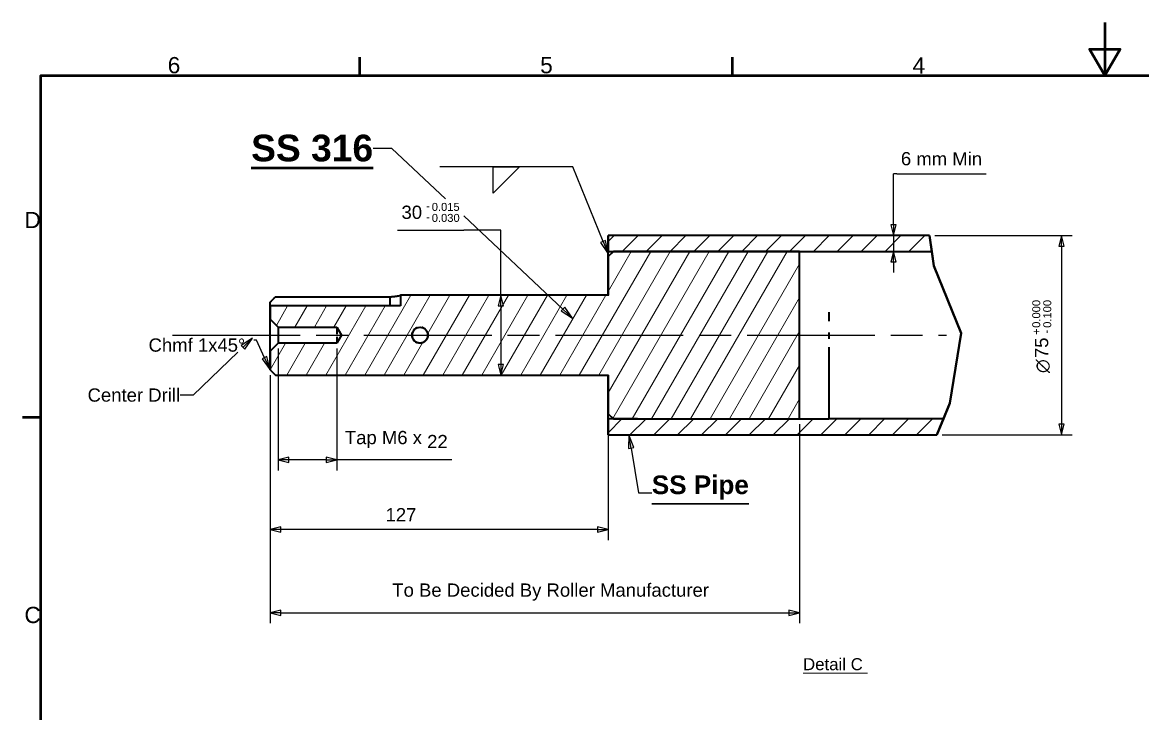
# Paper-space layout 'Drive Roller (Brush)' of a CAD drawing. Header units: millimetres. Extents: x 0 to 420, y 0 to 297.
# Drawn here: x 6.6 to 217.1, y 167.1 to 297 of the extents above; entities that cross this region are included whole.
import ezdxf

# ---------------------------------------------------------------- set-up
doc = ezdxf.new("R2010")
doc.units = ezdxf.units.MM
doc.linetypes.add('ACAD_ISO08W100', pattern=[36, 24, -3, 6, -3])
for name, color, linetype, lineweight in [('2dTransBorder', 7, 'Continuous', 35), ('Break Lines', 7, 'Continuous', 50), ('Centerline', 7, 'ACAD_ISO08W100', 25), ('Dimensions', 5, 'Continuous', 25), ('Hatch', 7, 'Continuous', 25), ('Leader Lines', 5, 'Continuous', 25), ('Visible Edges', 7, 'Continuous', 50)]:
    doc.layers.add(name, color=color, linetype=linetype, lineweight=lineweight)
doc.layers.add('Title', color=7, linetype='Continuous')
doc.styles.add('Current-ISO', font='ARIAL.TTF')
doc.styles.add('Text Style13', font='AIGDT___.TTF')
doc.styles.add('Text Style16', font='ARIAL.TTF')
doc.styles.add('Text Style19', font='ARIAL.TTF')
doc.styles.add('Text Style21', font='ARIALBD.TTF')
doc.styles.add('Text Style23', font='ARIALBD.TTF')
doc.styles.add('Text Style6', font='ARIAL.TTF')
pattern_1 = [(45, (0, 0), (-2.245064, 2.245064), [])]

# ---------------------------------------------------------------- blocks, each defined once
blk = doc.blocks.new('2dTransSymbol2')
at = {"color": 179}
for points in [[(55.13, 202.24), (53.13, 201.74), (55.13, 201.24), (55.13, 202.24)], [(114.63, 201.24), (116.63, 201.74), (114.63, 202.24), (114.63, 201.24)]]:
    blk.add_solid(points, dxfattribs=at)
at = {"layer": 'Dimensions', "color": 179, "linetype": 'Continuous', "lineweight": 25, "true_color": 0x262659}
for p, q in [((53.13, 230.74), (53.13, 199.74)), ((116.63, 229.74), (116.63, 199.74)), ((55.13, 202.24), (53.13, 201.74)), ((55.13, 201.24), (55.13, 202.24)), ((116.63, 201.74), (114.63, 202.24)), ((114.63, 202.24), (114.63, 201.24)), ((55.13, 201.74), (53.13, 201.74)), ((53.13, 201.74), (55.13, 201.24)), ((114.63, 201.74), (55.13, 201.74)), ((114.63, 201.74), (116.63, 201.74)), ((114.63, 201.24), (116.63, 201.74))]:
    blk.add_line(p, q, dxfattribs=at)
for points in [[(55.13, 202.24), (53.13, 201.74), (55.13, 201.24), (55.13, 202.24)], [(114.63, 201.24), (116.63, 201.74), (114.63, 202.24), (114.63, 201.24)]]:
    blk.add_lwpolyline(points, dxfattribs=at)
at = {"layer": 'Dimensions', "color": 178, "linetype": 'Continuous', "lineweight": 25, "true_color": 0x000006, "insert": (74.8, 203.26), "char_height": 2.489, "attachment_point": 7, "style": 'Text Style6'}
blk.add_mtext('127', dxfattribs=at)
blk = doc.blocks.new('2dTransSymbol3')
at = {"color": 179}
for points in [[(202.34, 254.99), (201.84, 256.99), (201.34, 254.99), (202.34, 254.99)], [(201.34, 221.49), (201.84, 219.49), (202.34, 221.49), (201.34, 221.49)]]:
    blk.add_solid(points, dxfattribs=at)
at = {"layer": 'Dimensions', "color": 179, "linetype": 'Continuous', "lineweight": 25, "true_color": 0x262659}
for p, q in [((178.03, 256.99), (203.84, 256.99)), ((201.84, 256.99), (201.34, 254.99)), ((201.84, 254.99), (201.84, 256.99)), ((202.34, 254.99), (201.84, 256.99)), ((201.34, 254.99), (202.34, 254.99)), ((201.84, 254.99), (201.84, 221.49)), ((201.34, 221.49), (201.84, 219.49)), ((202.34, 221.49), (201.34, 221.49)), ((201.84, 221.49), (201.84, 219.49)), ((201.84, 219.49), (202.34, 221.49)), ((179.4, 219.49), (203.84, 219.49))]:
    blk.add_line(p, q, dxfattribs=at)
for points in [[(202.34, 254.99), (201.84, 256.99), (201.34, 254.99), (202.34, 254.99)], [(201.34, 221.49), (201.84, 219.49), (202.34, 221.49), (201.34, 221.49)]]:
    blk.add_lwpolyline(points, dxfattribs=at)
at = {"layer": 'Dimensions', "color": 18, "linetype": 'Continuous', "lineweight": 50, "true_color": 0x000000, "insert": (197.87, 239.62), "char_height": 1.5, "attachment_point": 7, "rotation": 90, "style": 'Text Style16'}
blk.add_mtext('0.000', dxfattribs=at)
at = {"layer": 'Dimensions', "linetype": 'Continuous', "lineweight": 50, "char_height": 1.5, "attachment_point": 7, "rotation": 90, "style": 'Text Style16'}
for s, insert in [('0.100', (199.94, 239.62)), ('+', (197.87, 238.28)), ('-', (199.75, 238.54))]:
    blk.add_mtext(s, dxfattribs=dict(at, insert=insert))
at = {"layer": 'Dimensions', "linetype": 'Continuous', "lineweight": 25, "insert": (199.38, 233.93), "char_height": 2.489, "attachment_point": 7, "rotation": 90, "style": 'Text Style6'}
blk.add_mtext('75', dxfattribs=at)
at = {"layer": 'Dimensions', "color": 18, "linetype": 'Continuous', "lineweight": 25, "true_color": 0x000000, "insert": (199.68, 231.12), "char_height": 2.5, "attachment_point": 7, "rotation": 90, "style": 'Text Style13'}
blk.add_mtext('n', dxfattribs=at)
blk = doc.blocks.new('2dTransSymbol8')
at = {"color": 179}
for points in [[(96.98, 243.74), (96.48, 245.74), (95.98, 243.74), (96.98, 243.74)], [(95.98, 232.74), (96.48, 230.74), (96.98, 232.74), (95.98, 232.74)]]:
    blk.add_solid(points, dxfattribs=at)
at = {"layer": 'Dimensions', "color": 179, "linetype": 'Continuous', "lineweight": 25, "true_color": 0x262659}
for p, q in [((77.04, 257.95), (89.5, 257.95)), ((96.48, 257.95), (89.5, 257.95)), ((96.48, 245.74), (96.48, 257.95)), ((96.48, 245.74), (95.98, 243.74)), ((96.48, 243.74), (96.48, 245.74)), ((96.98, 243.74), (96.48, 245.74)), ((95.98, 243.74), (96.98, 243.74)), ((96.48, 243.74), (96.48, 232.74)), ((95.98, 232.74), (96.48, 230.74)), ((96.98, 232.74), (95.98, 232.74)), ((96.48, 232.74), (96.48, 230.74)), ((96.48, 230.74), (96.98, 232.74))]:
    blk.add_line(p, q, dxfattribs=at)
for points in [[(96.98, 243.74), (96.48, 245.74), (95.98, 243.74), (96.98, 243.74)], [(95.98, 232.74), (96.48, 230.74), (96.98, 232.74), (95.98, 232.74)]]:
    blk.add_lwpolyline(points, dxfattribs=at)
at = {"layer": 'Dimensions', "linetype": 'Continuous', "lineweight": 25, "insert": (77.8, 260.05), "char_height": 2.489, "attachment_point": 7, "style": 'Text Style6'}
blk.add_mtext('30', dxfattribs=at)
at = {"layer": 'Dimensions', "linetype": 'Continuous', "lineweight": 50, "insert": (82.42, 261.77), "char_height": 1.5, "attachment_point": 7, "style": 'Text Style16'}
blk.add_mtext('-', dxfattribs=at)
at = {"layer": 'Dimensions', "color": 18, "linetype": 'Continuous', "lineweight": 50, "true_color": 0x000000, "char_height": 1.5, "attachment_point": 7, "style": 'Text Style16'}
for s, insert in [('0.015', (83.49, 261.57)), ('-', (82.42, 259.7)), ('0.030', (83.49, 259.5))]:
    blk.add_mtext(s, dxfattribs=dict(at, insert=insert))
blk = doc.blocks.new('2dCenterLine2')
at = {"layer": 'Centerline', "lineweight": 25}
blk.add_line((34.75, 238.24), (180.22, 238.24), dxfattribs=at)
blk = doc.blocks.new('2dTransSymbol14')
at = {"color": 179}
for points in [[(169.79, 258.99), (170.29, 256.99), (170.79, 258.99), (169.79, 258.99)], [(170.79, 251.99), (170.29, 253.99), (169.79, 251.99), (170.79, 251.99)]]:
    blk.add_solid(points, dxfattribs=at)
at = {"layer": 'Dimensions', "color": 179, "linetype": 'Continuous', "lineweight": 25, "true_color": 0x262659}
for p, q in [((170.29, 260.99), (170.29, 268.55)), ((170.9, 268.55), (170.29, 268.55)), ((170.9, 268.55), (187.68, 268.55)), ((169.79, 258.99), (170.29, 256.99)), ((170.79, 258.99), (169.79, 258.99)), ((170.29, 258.99), (170.29, 260.99)), ((170.29, 258.99), (170.29, 256.99)), ((170.29, 256.99), (170.79, 258.99)), ((170.29, 256.99), (170.29, 253.99)), ((170.29, 253.99), (169.79, 251.99)), ((170.29, 251.99), (170.29, 253.99)), ((170.79, 251.99), (170.29, 253.99)), ((169.79, 251.99), (170.79, 251.99)), ((170.29, 251.99), (170.29, 249.99))]:
    blk.add_line(p, q, dxfattribs=at)
for points in [[(169.79, 258.99), (170.29, 256.99), (170.79, 258.99), (169.79, 258.99)], [(170.79, 251.99), (170.29, 253.99), (169.79, 251.99), (170.79, 251.99)]]:
    blk.add_lwpolyline(points, dxfattribs=at)
at = {"layer": 'Dimensions', "color": 18, "linetype": 'Continuous', "lineweight": 25, "true_color": 0x000000, "attachment_point": 7, "style": 'Text Style6'}
for s, insert, char_height in [('6', (171.66, 270.12), 2.49), (' mm Min', (173.59, 270.12), 2.489)]:
    blk.add_mtext(s, dxfattribs=dict(at, insert=insert, char_height=char_height))
blk = doc.blocks.new('2dTransSymbol15')
at = {"color": 179}
for points in [[(56.63, 215.29), (54.63, 214.79), (56.63, 214.29), (56.63, 215.29)], [(63.63, 214.29), (65.63, 214.79), (63.63, 215.29), (63.63, 214.29)]]:
    blk.add_solid(points, dxfattribs=at)
at = {"layer": 'Dimensions', "color": 179, "linetype": 'Continuous', "lineweight": 25, "true_color": 0x262659}
for p, q in [((54.63, 235.74), (54.63, 212.79)), ((65.63, 235.74), (65.63, 212.79)), ((56.63, 215.29), (54.63, 214.79)), ((56.63, 214.79), (54.63, 214.79)), ((54.63, 214.79), (56.63, 214.29)), ((56.63, 214.29), (56.63, 215.29)), ((63.63, 214.79), (56.63, 214.79)), ((65.63, 214.79), (63.63, 215.29)), ((63.63, 215.29), (63.63, 214.29)), ((63.63, 214.79), (65.63, 214.79)), ((63.63, 214.29), (65.63, 214.79)), ((87.25, 214.79), (65.63, 214.79))]:
    blk.add_line(p, q, dxfattribs=at)
for points in [[(56.63, 215.29), (54.63, 214.79), (56.63, 214.29), (56.63, 215.29)], [(63.63, 214.29), (65.63, 214.79), (63.63, 215.29), (63.63, 214.29)]]:
    blk.add_lwpolyline(points, dxfattribs=at)
at = {"layer": 'Dimensions', "color": 18, "linetype": 'Continuous', "lineweight": 25, "true_color": 0x000000, "insert": (67.16, 217.01), "char_height": 2.489, "attachment_point": 7, "style": 'Text Style6'}
blk.add_mtext('Tap M6 x ', dxfattribs=at)
at = {"layer": 'Dimensions', "linetype": 'Continuous', "lineweight": 25, "insert": (82.62, 217.01), "char_height": 2.489, "attachment_point": 7, "style": 'Text Style6'}
blk.add_mtext('22', dxfattribs=at)
blk = doc.blocks.new('2dTransSymbol16')
at = {"color": 179}
for points in [[(55.13, 186.6), (53.13, 186.1), (55.13, 185.6), (55.13, 186.6)], [(150.63, 185.6), (152.63, 186.1), (150.63, 186.6), (150.63, 185.6)]]:
    blk.add_solid(points, dxfattribs=at)
at = {"layer": 'Dimensions', "color": 179, "linetype": 'Continuous', "lineweight": 25, "true_color": 0x262659}
for p, q in [((53.13, 230.74), (53.13, 184.1)), ((152.63, 221.49), (152.63, 184.1)), ((55.13, 186.6), (53.13, 186.1)), ((55.13, 186.1), (53.13, 186.1)), ((53.13, 186.1), (55.13, 185.6)), ((55.13, 185.6), (55.13, 186.6)), ((55.13, 186.1), (150.63, 186.1)), ((152.63, 186.1), (150.63, 186.6)), ((150.63, 186.6), (150.63, 185.6)), ((150.63, 186.1), (152.63, 186.1)), ((150.63, 185.6), (152.63, 186.1))]:
    blk.add_line(p, q, dxfattribs=at)
for points in [[(55.13, 186.6), (53.13, 186.1), (55.13, 185.6), (55.13, 186.6)], [(150.63, 185.6), (152.63, 186.1), (150.63, 186.6), (150.63, 185.6)]]:
    blk.add_lwpolyline(points, dxfattribs=at)
at = {"layer": 'Dimensions', "color": 18, "linetype": 'Continuous', "lineweight": 25, "true_color": 0x000000, "insert": (76.07, 188.35), "char_height": 2.4892, "attachment_point": 7, "style": 'Text Style6'}
blk.add_mtext('To Be Decided By Roller Manufacturer', dxfattribs=at)
blk = doc.blocks.new('2dTransSymbol19')
at = {"color": 179}
blk.add_solid([(115.22, 255.64), (116.63, 253.51), (116.15, 256.01), (115.22, 255.64)], dxfattribs=at)
at = {"layer": 'Leader Lines', "color": 179, "linetype": 'Continuous', "lineweight": 25, "true_color": 0x262659}
for p, q in [((109.99, 269.87), (84.99, 269.87)), ((95, 269.87), (99.98, 269.87)), ((99.98, 269.87), (95, 264.89)), ((95, 264.89), (95, 269.87)), ((115.69, 255.82), (109.99, 269.87)), ((116.15, 256.01), (115.22, 255.64)), ((115.22, 255.64), (116.63, 253.51)), ((115.69, 255.82), (116.63, 253.51)), ((116.63, 253.51), (116.15, 256.01))]:
    blk.add_line(p, q, dxfattribs=at)
blk.add_lwpolyline([(115.22, 255.64), (116.63, 253.51), (116.15, 256.01), (115.22, 255.64)], dxfattribs=at)
blk = doc.blocks.new('2dTransSymbol22')
at = {"color": 179}
blk.add_solid([(107.8, 242.78), (109.96, 241.43), (108.48, 243.51), (107.8, 242.78)], dxfattribs=at)
at = {"layer": 'Leader Lines', "color": 179, "linetype": 'Continuous', "lineweight": 25, "true_color": 0x262659}
for p, q in [((75.97, 273.32), (72.47, 273.32)), ((86.08, 263.84), (75.97, 273.32)), ((108.14, 243.14), (89.5, 260.63)), ((108.48, 243.51), (107.8, 242.78)), ((107.8, 242.78), (109.96, 241.43)), ((108.14, 243.14), (109.96, 241.43)), ((109.96, 241.43), (108.48, 243.51))]:
    blk.add_line(p, q, dxfattribs=at)
at = {"layer": 'Leader Lines', "color": 179, "linetype": 'Continuous', "lineweight": 50, "true_color": 0x262659}
blk.add_line((49.54, 269.69), (72.47, 269.69), dxfattribs=at)
at = {"layer": 'Leader Lines', "color": 179, "linetype": 'Continuous', "lineweight": 25, "true_color": 0x262659}
blk.add_lwpolyline([(107.8, 242.78), (109.96, 241.43), (108.48, 243.51), (107.8, 242.78)], dxfattribs=at)
at = {"layer": 'Leader Lines', "color": 18, "linetype": 'Continuous', "lineweight": 50, "true_color": 0x000000, "insert": (49.54, 270.82), "char_height": 5.004, "attachment_point": 7, "style": 'Text Style23'}
blk.add_mtext('SS 316', dxfattribs=at)
blk = doc.blocks.new('2dTransSymbol23')
at = {"color": 179}
blk.add_solid([(51.61, 233.79), (53.13, 231.74), (52.52, 234.21), (51.61, 233.79)], dxfattribs=at)
at = {"layer": 'Leader Lines', "color": 179, "linetype": 'Continuous', "lineweight": 25, "true_color": 0x262659}
for p, q in [((50.53, 237.27), (50.06, 237.27)), ((52.06, 234), (50.53, 237.27)), ((52.52, 234.21), (51.61, 233.79)), ((51.61, 233.79), (53.13, 231.74)), ((52.06, 234), (53.13, 231.74)), ((53.13, 231.74), (52.52, 234.21))]:
    blk.add_line(p, q, dxfattribs=at)
blk.add_lwpolyline([(51.61, 233.79), (53.13, 231.74), (52.52, 234.21), (51.61, 233.79)], dxfattribs=at)
at = {"layer": 'Leader Lines', "linetype": 'Continuous', "lineweight": 50, "attachment_point": 7}
for s, insert, char_height, style in [('Chmf 1x45', (30.26, 235.1), 2.489, 'Text Style6'), ('~', (47.07, 235.1), 2.5, 'Text Style13')]:
    blk.add_mtext(s, dxfattribs=dict(at, insert=insert, char_height=char_height, style=style))
blk = doc.blocks.new('2dTransSymbol26')
at = {"color": 179}
blk.add_solid([(121.45, 217.11), (120.54, 219.49), (120.46, 216.94), (121.45, 217.11)], dxfattribs=at)
at = {"layer": 'Leader Lines', "color": 179, "linetype": 'Continuous', "lineweight": 25, "true_color": 0x262659}
for p, q in [((120.54, 219.49), (120.46, 216.94)), ((120.95, 217.02), (120.54, 219.49)), ((121.45, 217.11), (120.54, 219.49)), ((120.46, 216.94), (121.45, 217.11)), ((120.95, 217.02), (122.36, 208.62)), ((122.36, 208.62), (124.85, 208.62))]:
    blk.add_line(p, q, dxfattribs=at)
at = {"layer": 'Leader Lines', "color": 179, "linetype": 'Continuous', "lineweight": 30, "true_color": 0x262659}
blk.add_line((124.85, 206.53), (143.09, 206.53), dxfattribs=at)
at = {"layer": 'Leader Lines', "color": 179, "linetype": 'Continuous', "lineweight": 25, "true_color": 0x262659}
blk.add_lwpolyline([(121.45, 217.11), (120.54, 219.49), (120.46, 216.94), (121.45, 217.11)], dxfattribs=at)
at = {"layer": 'Leader Lines', "color": 178, "linetype": 'Continuous', "lineweight": 50, "true_color": 0x000001, "insert": (124.85, 207.32), "char_height": 3.505, "attachment_point": 7, "style": 'Text Style21'}
blk.add_mtext('SS Pipe', dxfattribs=at)
blk = doc.blocks.new('2dTransSymbol27')
at = {"color": 179}
blk.add_solid([(48.35, 235.59), (49.8, 237.69), (47.65, 236.31), (48.35, 235.59)], dxfattribs=at)
at = {"layer": 'Leader Lines', "color": 179, "linetype": 'Continuous', "lineweight": 25, "true_color": 0x262659}
for p, q in [((48.04, 235.99), (49.8, 237.69)), ((49.8, 237.69), (48.04, 236.56)), ((48.04, 235.91), (48.35, 235.59)), ((48.35, 235.59), (49.8, 237.69)), ((47.07, 235.05), (38.67, 226.95)), ((38.67, 226.95), (36.18, 226.95))]:
    blk.add_line(p, q, dxfattribs=at)
blk.add_lwpolyline([(48.35, 235.59), (49.8, 237.69), (47.65, 236.31), (48.35, 235.59)], dxfattribs=at)
at = {"layer": 'Leader Lines', "color": 18, "linetype": 'Continuous', "lineweight": 50, "true_color": 0x000000, "insert": (18.8, 225.71), "char_height": 2.4892, "attachment_point": 7, "style": 'Text Style6'}
blk.add_mtext('Center Drill', dxfattribs=at)
blk = doc.blocks.new('Default Border')
at = {"layer": '2dTransBorder', "color": 179, "linetype": 'Continuous', "lineweight": 50, "true_color": 0x262659}
for points in [[(210, 297), (210, 287), (207.11, 292), (212.89, 292), (210, 287)], [(70, 287), (70, 290.45)], [(140, 287), (140, 290.45)], [(10, 10), (10, 287), (410, 287), (410, 10), (10, 10)], [(10, 222.75), (6.55, 222.75)]]:
    blk.add_lwpolyline(points, dxfattribs=at)
at = {"layer": '2dTransBorder', "color": 179, "lineweight": 211, "char_height": 3.05, "attachment_point": 7, "style": 'Current-ISO'}
for s, insert in [('6', (33.86, 287.4)), ('5', (103.86, 287.4)), ('4', (173.86, 287.4)), ('D', (6.93, 258.35)), ('C', (6.93, 184.1))]:
    blk.add_mtext(s, dxfattribs=dict(at, insert=insert))
blk = doc.blocks.new('Title')
at = {"layer": '2dTransBorder'}
blk.add_blockref('Default Border', (-10, -10), dxfattribs=at)

psp = doc.layouts.new('Drive Roller (Brush)')

# ---------------------------------------------------------------- hatches: boundary and pattern name
at = {"layer": 'Hatch', "linetype": 'Continuous', "lineweight": 9, "true_color": 0x1e1e47}
h = psp.add_hatch(dxfattribs=at)
h.set_pattern_fill('ANSI31', color=179, scale=25.4, style=0)
h.set_pattern_definition(pattern_1)
h.paths.add_polyline_path([(177.46, 253.99), (177.03, 256.99), (116.63, 256.99), (116.63, 253.99), (122.13, 253.99), (122.13, 253.99), (158.13, 253.99), (158.13, 253.99)])
h = psp.add_hatch(dxfattribs=at)
h.set_pattern_fill('ANSI31', color=179, scale=25.4, angle=15, style=0)
h.set_pattern_definition([(60, (0, 0), (-2.74963, 1.5875), [])])
h.paths.add_polyline_path([(77.63, 245.74), (77.63, 243.74), (53.13, 243.74), (53.13, 241.24), (54.63, 239.74), (65.63, 239.74), (66.53, 238.24), (65.63, 236.74), (54.63, 236.74), (53.13, 235.24), (53.13, 231.74), (54.13, 230.74), (116.63, 230.74), (116.63, 223.49), (117.63, 222.49), (152.63, 222.49), (152.63, 253.99), (117.63, 253.99), (116.63, 252.99), (116.63, 245.74)])
h.paths.add_polyline_path([(81.28, 239.74), (81.67, 239.69), (82.03, 239.54), (82.34, 239.3), (82.58, 238.99), (82.73, 238.63), (82.78, 238.24), (82.73, 237.85), (82.58, 237.49), (82.34, 237.18), (82.03, 236.94), (81.67, 236.79), (81.28, 236.74), (80.89, 236.79), (80.53, 236.94), (80.22, 237.18), (79.98, 237.49), (79.83, 237.85), (79.78, 238.24), (79.83, 238.63), (79.98, 238.99), (80.22, 239.3), (80.53, 239.54), (80.89, 239.69)], flags=0)
h = psp.add_hatch(dxfattribs=at)
h.set_pattern_fill('ANSI31', color=179, scale=25.4, style=0)
h.set_pattern_definition(pattern_1)
h.paths.add_polyline_path([(178.4, 219.49), (179.64, 222.49), (158.13, 222.49), (158.13, 222.48), (122.13, 222.48), (122.13, 222.49), (116.63, 222.49), (116.63, 219.49)])

# ---------------------------------------------------------------- linework, layer by layer
at = {"color": 250, "linetype": 'Continuous', "lineweight": 20, "true_color": 0x3f3f3f}
psp.add_line((153.27, 174.75), (165.38, 174.75), dxfattribs=at)
at = {"layer": 'Break Lines', "color": 179, "linetype": 'Continuous', "lineweight": 35, "true_color": 0x262659}
for p, q in [((177.85, 251.27), (177.03, 256.99)), ((177.03, 256.99), (177.46, 253.99)), ((177.46, 253.99), (177.85, 251.27)), ((182.99, 238.62), (177.85, 251.27)), ((177.85, 251.27), (182.99, 238.62)), ((180.85, 225.45), (182.99, 238.62)), ((182.99, 238.62), (180.85, 225.45)), ((178.4, 219.49), (180.85, 225.45)), ((180.85, 225.45), (179.64, 222.49)), ((179.64, 222.49), (178.4, 219.49))]:
    psp.add_line(p, q, dxfattribs=at)
at = {"layer": 'Visible Edges', "color": 179, "linetype": 'Continuous', "lineweight": 35, "true_color": 0x262659}
for p, q in [((177.03, 256.99), (116.63, 256.99)), ((116.63, 256.99), (116.63, 253.99)), ((116.63, 245.67), (116.63, 256.99)), ((116.63, 253.99), (122.13, 253.99)), ((116.63, 245.68), (116.63, 253.99)), ((117.63, 253.99), (116.63, 252.99)), ((116.63, 252.99), (116.63, 245.74)), ((116.63, 245.62), (116.63, 252.99)), ((152.63, 253.99), (117.63, 253.99)), ((117.63, 253.99), (117.63, 253.86)), ((122.13, 253.99), (122.13, 253.99)), ((122.13, 253.99), (158.13, 253.99)), ((122.13, 253.99), (122.13, 253.96)), ((152.63, 222.49), (152.63, 253.99)), ((152.63, 243.52), (152.63, 253.99)), ((158.13, 253.99), (158.13, 253.99)), ((158.13, 253.99), (177.46, 253.99)), ((53.13, 243.74), (53.13, 244.42)), ((53.13, 231.74), (53.13, 244.42)), ((54.13, 245.47), (75.63, 245.47)), ((54.13, 245.46), (54.13, 245.3)), ((75.63, 245.47), (75.63, 243.74)), ((77.63, 245.74), (77.63, 243.74)), ((116.63, 245.74), (77.63, 245.74)), ((116.63, 245.61), (116.63, 245.74)), ((77.63, 243.74), (53.13, 243.74)), ((53.13, 243.74), (53.13, 241.24)), ((75.63, 243.74), (53.13, 243.74)), ((76.16, 243.74), (75.63, 243.74)), ((77.63, 243.74), (76.24, 243.74)), ((152.63, 240.99), (152.63, 242.69)), ((158.13, 242.58), (158.13, 240.88)), ((158.13, 242.48), (158.13, 240.89)), ((53.13, 241.24), (54.63, 239.74)), ((53.13, 235.24), (53.13, 241.24)), ((54.63, 239.74), (65.63, 239.74)), ((54.63, 239.74), (54.63, 236.74)), ((65.63, 239.74), (66.53, 238.24)), ((65.63, 239.74), (65.63, 238.43)), ((66.53, 238.24), (65.63, 236.74)), ((65.63, 237.95), (65.63, 236.74)), ((152.63, 237.66), (152.63, 238.81)), ((158.13, 238.71), (158.13, 237.56)), ((158.13, 238.71), (158.13, 237.56)), ((54.63, 236.74), (53.13, 235.24)), ((65.63, 236.74), (54.63, 236.74)), ((152.63, 222.49), (152.63, 236.11)), ((158.13, 236), (158.13, 222.49)), ((53.13, 235.24), (53.13, 231.74)), ((158.13, 235.69), (158.13, 222.48)), ((53.13, 231.74), (54.13, 230.74)), ((54.13, 230.86), (54.13, 230.74)), ((54.13, 230.74), (116.63, 230.74)), ((116.63, 219.49), (116.63, 230.81)), ((116.63, 222.49), (116.63, 230.8)), ((116.63, 230.74), (116.63, 230.77)), ((116.63, 223.49), (116.63, 230.76)), ((116.63, 230.74), (116.63, 223.49)), ((116.63, 223.49), (117.63, 222.49)), ((122.13, 222.49), (116.63, 222.49)), ((116.63, 222.49), (116.63, 219.49)), ((117.63, 222.52), (117.63, 222.49)), ((117.63, 222.49), (152.63, 222.49)), ((122.13, 222.48), (122.13, 222.51)), ((122.13, 222.48), (122.13, 222.49)), ((158.13, 222.48), (122.13, 222.48)), ((179.64, 222.49), (158.13, 222.49)), ((158.13, 222.49), (158.13, 222.48)), ((116.63, 219.49), (178.4, 219.49))]:
    psp.add_line(p, q, dxfattribs=at)
for points in [[(53.13, 244.42), (53.17, 244.46), (53.21, 244.51), (53.25, 244.55), (53.29, 244.59), (53.33, 244.63), (53.37, 244.68), (53.41, 244.72), (53.45, 244.76), (53.49, 244.8), (53.53, 244.85), (53.57, 244.89), (53.61, 244.93), (53.66, 244.98), (53.7, 245.02), (53.74, 245.06), (53.78, 245.11), (53.82, 245.15), (53.87, 245.2), (53.91, 245.24), (53.95, 245.29), (54, 245.33), (54.04, 245.38), (54.08, 245.42), (54.13, 245.47)], [(75.63, 245.47), (75.75, 245.47), (75.88, 245.47), (76.01, 245.48), (76.14, 245.49), (76.27, 245.5), (76.39, 245.51), (76.52, 245.52), (76.63, 245.54), (76.74, 245.55), (76.85, 245.57), (76.95, 245.59), (77.04, 245.6), (77.13, 245.62), (77.21, 245.64), (77.29, 245.65), (77.36, 245.67), (77.42, 245.69), (77.47, 245.7), (77.52, 245.71), (77.56, 245.72), (77.59, 245.73), (77.61, 245.73), (77.62, 245.74), (77.63, 245.74)], [(80.8, 239.66), (80.52, 239.53), (80.27, 239.35), (80.08, 239.14), (79.92, 238.87), (79.82, 238.58), (79.78, 238.29), (79.8, 237.99), (79.88, 237.69), (80.02, 237.42), (80.21, 237.19), (80.43, 237), (80.7, 236.85), (81, 236.77), (81.29, 236.74), (81.59, 236.77), (81.88, 236.87), (82.15, 237.02), (82.37, 237.21), (82.55, 237.45), (82.69, 237.73), (82.76, 238.02), (82.78, 238.32), (82.73, 238.62), (82.62, 238.9)], [(81.85, 239.62), (81.84, 239.63), (81.84, 239.63), (81.83, 239.63), (81.82, 239.64), (81.81, 239.64), (81.81, 239.64), (81.8, 239.65), (81.79, 239.65), (81.78, 239.65), (81.77, 239.65), (81.77, 239.66), (81.76, 239.66), (81.75, 239.66), (81.74, 239.66), (81.74, 239.67), (81.73, 239.67), (81.72, 239.67), (81.71, 239.67), (81.7, 239.68), (81.7, 239.68), (81.69, 239.68), (81.68, 239.68), (81.67, 239.69), (81.66, 239.69)], [(82.52, 239.07), (82.5, 239.1), (82.49, 239.13), (82.47, 239.15), (82.45, 239.18), (82.43, 239.2), (82.4, 239.23), (82.38, 239.25), (82.36, 239.28), (82.34, 239.3), (82.32, 239.32), (82.29, 239.34), (82.27, 239.36), (82.25, 239.38), (82.22, 239.4), (82.2, 239.42), (82.17, 239.44), (82.14, 239.46), (82.12, 239.48), (82.09, 239.5), (82.06, 239.52), (82.03, 239.53), (82, 239.55), (81.97, 239.57), (81.94, 239.58)]]:
    psp.add_lwpolyline(points, dxfattribs=at)
psp.add_circle((81.28, 238.24), 1.5, dxfattribs=at)

# ---------------------------------------------------------------- block references
at = {"layer": 'Centerline'}
psp.add_blockref('2dCenterLine2', (0, 0), dxfattribs=at)
at = {"layer": 'Dimensions'}
for name in ['2dTransSymbol14', '2dTransSymbol8', '2dTransSymbol3', '2dTransSymbol15', '2dTransSymbol2', '2dTransSymbol16']:
    psp.add_blockref(name, (0, 0), dxfattribs=at)
at = {"layer": 'Leader Lines'}
for name in ['2dTransSymbol22', '2dTransSymbol19', '2dTransSymbol27', '2dTransSymbol23', '2dTransSymbol26']:
    psp.add_blockref(name, (0, 0), dxfattribs=at)
at = {"layer": 'Title'}
psp.add_blockref('Title', (10, 10), dxfattribs=at)

# ---------------------------------------------------------------- texts
at = {"color": 18, "linetype": 'Continuous', "lineweight": 50, "true_color": 0x000000, "insert": (153.27, 175.26), "char_height": 2.261, "attachment_point": 7, "style": 'Text Style19'}
psp.add_mtext('Detail C ', dxfattribs=at)

doc.saveas('drawing.dxf')
